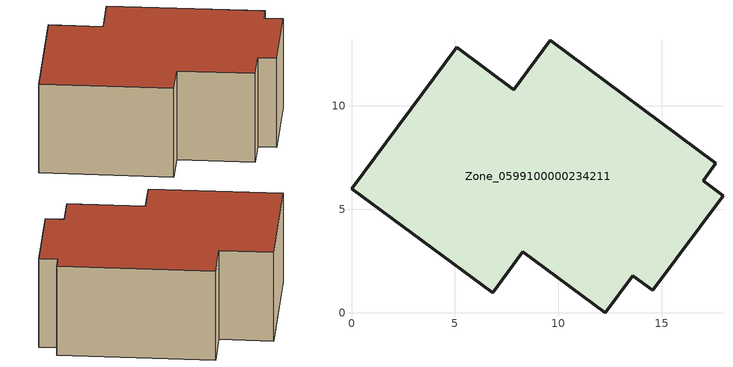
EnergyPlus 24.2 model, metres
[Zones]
Zone_0599100000234211
 floor ground (C_G): 17.01,6.38 17.97,5.66 14.57,1.09 13.6,1.79 12.28,0 8.29,2.94 6.82,0.96 0,6 5.08,12.84 7.84,10.79 9.61,13.18 17.63,7.22 z0
 wall outside (C_F): 6.82,0.96 8.29,2.94 12.28,0 13.6,1.79 14.57,1.09 17.97,5.66 17.01,6.38 17.63,7.22 9.61,13.18 7.84,10.79 5.08,12.84 0,6 6.82,0.96 z0:6.18
 roof outside (C_R): 7.84,10.79 5.08,12.84 0,6 6.82,0.96 8.29,2.94 12.28,0 13.6,1.79 14.57,1.09 17.97,5.66 17.01,6.38 17.63,7.22 9.61,13.18 z6.18
[BUILDING]
Pand.0599100000234211: North Axis=0; Terrain=City; Loads Convergence Tolerance Value=0.04; Temperature Convergence Tolerance Value=0.4; Solar Distribution=FullExterior; Maximum Number of Warmup Days=25; Minimum Number of Warmup Days=1
[Site:Location]
Rotterdam.The.Hague.AP_ZH_NLD Design_Conditions: Latitude=51.96; Longitude=4.45; Time Zone=1; Elevation=-4.5
[SITE:GROUNDTEMPERATURE:BUILDINGSURFACE]
18, 18, 18, 18, 18, 18, 18, 18, 18, 18, 18, 18
[MATERIAL] Thermal Absorptance=0.9; Solar Absorptance=0.7; Visible Absorptance=0.7
Name | Roughness | Thickness | Conductivity | Density | Specific Heat
G.D.2006-2014 | MediumSmooth | 0.15 | 0.06 | 540 | 1210
F.D.2006-2014 | Rough | 0.3 | 0.12 | 1920 | 840
R.D.2006-2014 | MediumRough | 0.2 | 0.08 | 1500 | 1000
[CONSTRUCTION]
C_G: G.D.2006-2014
C_F: F.D.2006-2014
C_R: R.D.2006-2014
[ZONE]
Zone_0599100000234211: Type=1; Multiplier=1; Ceiling Height=Autocalculate; Volume=Autocalculate; Floor Area=autocalculate; Part of Total Floor Area=Yes
[ZONEINFILTRATION:DESIGNFLOWRATE]
Infil_Zone_0599100000234211: Zone or ZoneList or Space or SpaceList=Zone_0599100000234211; Schedule=AlwaysOn; Design Flow Rate Calculation Method=Flow/Area; Flow Rate per Floor Area=0.0021; Constant Term Coefficient=1; Temperature Term Coefficient=0; Velocity Term Coefficient=0; Velocity Squared Term Coefficient=0
[HVACTEMPLATE:ZONE:IDEALLOADSAIRSYSTEM]
Zone_0599100000234211: Maximum Heating Supply Air Temperature=50; Minimum Cooling Supply Air Temperature=13; Maximum Heating Supply Air Humidity Ratio=0.0156; Minimum Cooling Supply Air Humidity Ratio=0.0077; Heating Limit=NoLimit; Cooling Limit=NoLimit; Dehumidification Control Type=ConstantSensibleHeatRatio; Cooling Sensible Heat Ratio=0.7; Dehumidification Setpoint=60; Humidification Control Type=None; Humidification Setpoint=30; Outdoor Air Method=None; Outdoor Air Flow Rate per Person=0.00944; Outdoor Air Flow Rate per Zone Floor Area=0; Outdoor Air Flow Rate per Zone=0; Demand Controlled Ventilation Type=None; Outdoor Air Economizer Type=NoEconomizer; Heat Recovery Type=None; Sensible Heat Recovery Effectiveness=0.7; Latent Heat Recovery Effectiveness=0.65
[ZONECONTROL:THERMOSTAT]
ThermostatControl_Zone_0599100000234211: Zone or ZoneList=Zone_0599100000234211; Control Type Schedule=DualSetpointControlType; Control 1=Thermostat_Zone_0599100000234211; Temperature Difference Between Cutout And Setpoint=0
[THERMOSTATSETPOINT:DUALSETPOINT]
Thermostat_Zone_0599100000234211: Heating Setpoint Temperature Schedule=HeatingSetpoint_Zone_0599100000234211; Cooling Setpoint Temperature Schedule=CoolingSetpoint_Zone_0599100000234211
[SCHEDULE:COMPACT]
HeatingSetpoint_Zone_0599100000234211: Through: 12/31, For: AllDays, Until: 24:00, 21
CoolingSetpoint_Zone_0599100000234211: Through: 12/31, For: AllDays, Until: 24:00, 24
DualSetpointControlType: Through: 12/31, For: AllDays, Until: 24:00, 4
AlwaysOn: Through: 12/31, For: AllDays, Until: 24:00, 1
